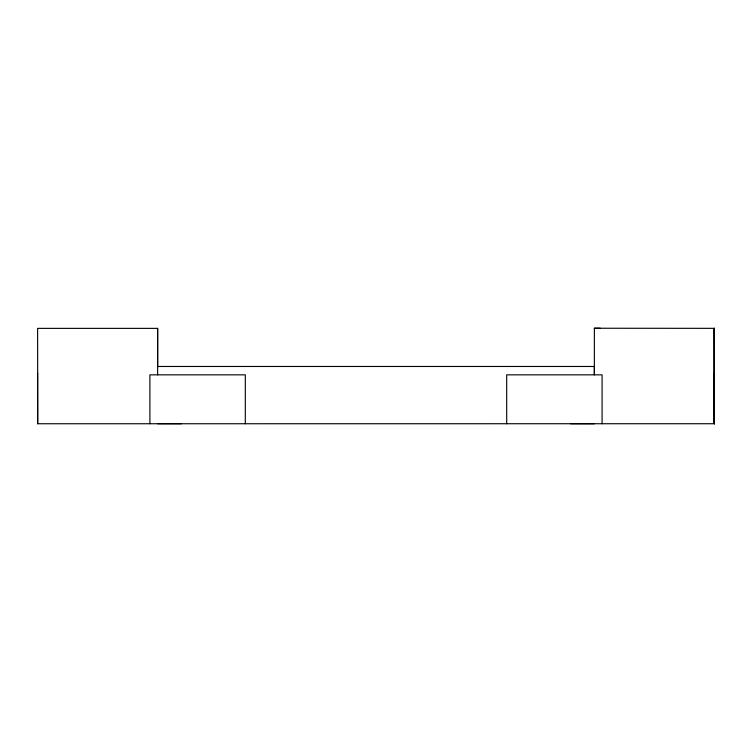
<?xml version="1.0" encoding="UTF-8"?>
<svg xmlns="http://www.w3.org/2000/svg" width="752" height="752" viewBox="0 0 752 752"><rect width="100%" height="100%" fill="white"/><g stroke="black" fill="none" stroke-linecap="round" stroke-linejoin="round"><path stroke-width="1.13" d="M37.6 373.274L37.609 423.743L714.4 423.733L714.4 328.342L594.371 328.239L594.362 374.825M37.741 423.733L37.609 328.37L157.638 328.37L157.638 367.089M157.629 374.872L157.638 328.351M714.362 373.283L714.4 423.733L714.4 328.342M714.306 423.733L714.259 328.239L714.362 423.733M157.629 366.478L594.362 366.478L594.362 374.665M157.629 423.733L181.382 423.743M594.371 328.239L600.237 328.248M570.608 423.743L594.362 423.761M602.089 423.743L602.089 374.834L506.698 374.834L506.698 423.743M245.302 423.743L245.302 374.834L149.902 374.834L149.902 423.743"/></g></svg>
